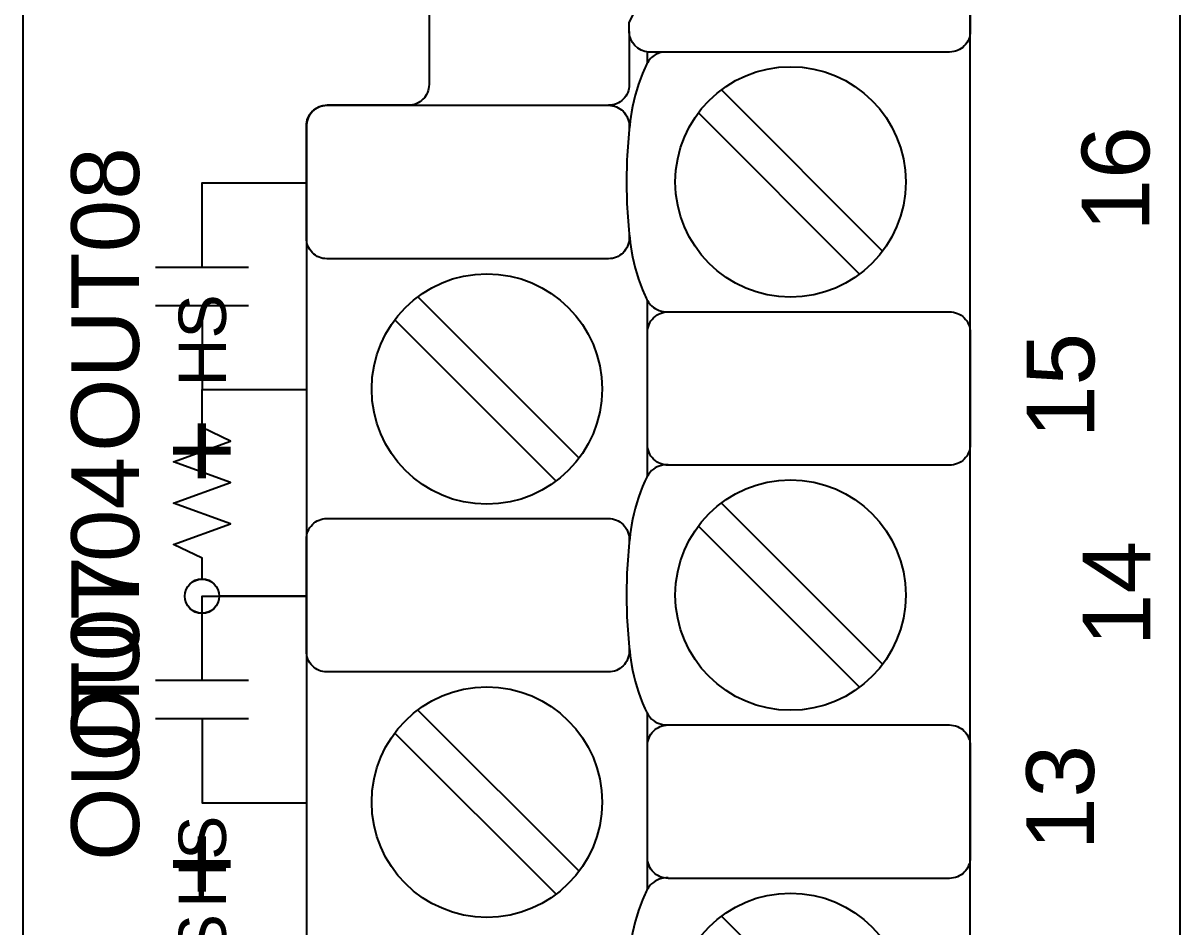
# Model space of a CAD drawing. Extents: x 1 to 47, y 1 to 34.6.
# Drawn here: x 35.169 to 36.849, y 7.618 to 8.93 of the extents above; entities that cross this region are included whole.
import ezdxf

# ---------------------------------------------------------------- set-up
doc = ezdxf.new("R2010")
doc.units = 0
doc.header["$MEASUREMENT"] = 0
for name, color, linetype in [('8_1__0__EMPTY_IO_BOARD_POS', 7, 'CONTINUOUS'), ('8_2__2___8__OPTOISOLATED_I', 7, 'CONTINUOUS'), ('8_3__7___8__OPTOISOLATED_I', 7, 'CONTINUOUS'), ('8_4__C___18__COMMON____6__', 7, 'CONTINUOUS'), ('8_5__D___18__COMMON____6__', 7, 'CONTINUOUS'), ('8_6__E___8__OPTOISOLATED_I', 7, 'CONTINUOUS'), ('8_7__4___18__COMMON____6__', 7, 'CONTINUOUS'), ('8_8__8___8__OPTOISOLATED_I', 7, 'CONTINUOUS'), ('9_0______DWG_', 7, 'CONTINUOUS')]:
    doc.layers.add(name, color=color, linetype=linetype)
doc.styles.add('ARIAL', font='arial.ttf')

msp = doc.modelspace()

# ---------------------------------------------------------------- linework, layer by layer
at = {"layer": '8_1__0__EMPTY_IO_BOARD_POS'}
msp.add_lwpolyline([(36.3965, 4.0875), (36.5145, 4.0875, 0.414213), (36.5445, 4.1175), (36.5445, 9.0993, 0.414214), (36.5145, 9.1293), (36.2015, 9.1293), (35.9567, 9.2202, 0.480048), (35.7585, 9.0752), (35.7585, 8.841, -0.414214), (35.7285, 8.811), (35.6104, 8.811, 0.414212), (35.5804, 8.781), (35.5803, 8.781), (35.5803, 3.7999, 0.414215), (35.6103, 3.7699), (35.9232, 3.77), (36.1679, 3.6791, 0.47859), (36.3665, 3.8241), (36.3665, 4.0575, -0.414214)], format="xyb", close=True, dxfattribs=at)
at = {"layer": '8_2__2___8__OPTOISOLATED_I'}
for points in [[(36.3965, 4.0875), (36.5145, 4.0875, 0.414213), (36.5445, 4.1175), (36.5445, 9.0993, 0.414214), (36.5145, 9.1293), (36.2015, 9.1293), (35.9567, 9.2202, 0.480048), (35.7585, 9.0752), (35.7585, 8.841, -0.414214), (35.7285, 8.811), (35.6104, 8.811, 0.414212), (35.5804, 8.781), (35.5803, 8.781), (35.5803, 3.7999, 0.414215), (35.6103, 3.7699), (35.9232, 3.77), (36.1679, 3.6791, 0.47859), (36.3665, 3.8241), (36.3665, 4.0575, -0.414214)], [(36.5444, 9.1026), (36.5446, 8.9183, -0.414214), (36.5146, 8.8883), (36.0775, 8.8883, -0.390527), (36.0491, 8.9183), (36.0491, 8.9305), (36.1389, 9.1164, -0.241514), (36.1588, 9.1293), (36.5146, 9.1293, -0.422157)], [(36.0757, 8.3183), (36.0757, 8.4811, -0.414214), (36.1057, 8.5111), (36.5145, 8.5111, -0.414214), (36.5445, 8.4811), (36.5445, 8.3183, -0.414214), (36.5145, 8.2883), (36.1057, 8.2883, -0.414214)], [(36.0757, 7.7183), (36.0757, 7.8811, -0.414214), (36.1057, 7.9111), (36.5145, 7.9111, -0.414214), (36.5445, 7.8811), (36.5445, 7.7183, -0.414214), (36.5145, 7.6883), (36.1057, 7.6883, -0.414214)]]:
    msp.add_lwpolyline(points, format="xyb", close=True, dxfattribs=at)
for points in [[(36.0491, 8.9183), (36.0493, 8.841, -0.414214), (36.0193, 8.811)], [(36.0973, 8.8883, 0.127742), (36.0818, 8.8805, 0.081668), (36.0717, 8.8649, 0.0591), (36.0523, 8.8012, 0.034646), (36.0453, 8.6997, 0.03436), (36.0523, 8.599, 0.0591), (36.0717, 8.5353, 0.081668), (36.0818, 8.5196, 0.191033), (36.1057, 8.5111)], [(36.0491, 8.626), (36.0491, 8.6181, -0.414214), (36.0191, 8.5881), (35.6103, 8.5881, -0.414214), (35.5803, 8.6181), (35.5803, 8.781, -0.414214), (35.6103, 8.811), (36.0191, 8.811, -0.414214), (36.0491, 8.781), (36.0491, 8.7742)], [(36.1057, 8.289, 0.191033), (36.0818, 8.2805, 0.081668), (36.0717, 8.2649, 0.0591), (36.0523, 8.2012, 0.034646), (36.0453, 8.0997, 0.03436), (36.0523, 7.999, 0.0591), (36.0717, 7.9352, 0.081668), (36.0818, 7.9196, 0.191033), (36.1057, 7.9111)], [(36.0491, 8.026), (36.0491, 8.0181, -0.414214), (36.0191, 7.9881), (35.6103, 7.9881, -0.414214), (35.5803, 8.0181), (35.5803, 8.181, -0.414214), (35.6103, 8.211), (36.0191, 8.211, -0.414214), (36.0491, 8.181), (36.0491, 8.1741)], [(36.1057, 7.689, 0.191033), (36.0818, 7.6805, 0.081668), (36.0717, 7.6649, 0.0591), (36.0523, 7.6012, 0.034646), (36.0453, 7.4996, 0.03436), (36.0523, 7.399, 0.0591), (36.0717, 7.3352, 0.081668), (36.0818, 7.3196, 0.191033), (36.1057, 7.3111)]]:
    msp.add_lwpolyline(points, format="xyb", dxfattribs=at)
for points in [[(36.0751, 8.8886), (36.0751, 8.8715)], [(36.1831, 8.8335), (36.4173, 8.5993)], [(36.1497, 8.8), (36.3839, 8.5659)], [(35.4288, 8.576), (35.4288, 8.6982), (35.58, 8.6982)], [(35.3613, 8.576), (35.4963, 8.576)], [(35.3613, 8.5203), (35.4963, 8.5203)], [(35.4288, 8.5203), (35.4288, 8.3982), (35.58, 8.3982)], [(35.7421, 8.5328), (35.9763, 8.2986)], [(36.0757, 8.2725), (36.0757, 8.5276)], [(35.7087, 8.4994), (35.9429, 8.2652)], [(36.1831, 8.2334), (36.4173, 7.9993)], [(36.1497, 8.2), (36.3839, 7.9659)], [(35.4288, 7.976), (35.4288, 8.0982), (35.58, 8.0982)], [(35.3613, 7.976), (35.4963, 7.976)], [(35.7421, 7.9328), (35.9763, 7.6986)], [(35.3613, 7.9203), (35.4963, 7.9203)], [(35.4288, 7.9203), (35.4288, 7.7982), (35.58, 7.7982)], [(36.0757, 7.6725), (36.0757, 7.9276)], [(35.7087, 7.8994), (35.9429, 7.6652)], [(36.1831, 7.6334), (36.4173, 7.3993)]]:
    msp.add_lwpolyline(points, dxfattribs=at)
for centre in [(36.2835, 8.6997), (35.8425, 8.399), (36.2835, 8.0997), (35.8425, 7.799), (36.2835, 7.4996)]:
    msp.add_circle(centre, 0.1673, dxfattribs=at)
at = {"layer": '8_3__7___8__OPTOISOLATED_I'}
for points in [[(36.3965, 4.0875), (36.5145, 4.0875, 0.414213), (36.5445, 4.1175), (36.5445, 9.0993, 0.414214), (36.5145, 9.1293), (36.2015, 9.1293), (35.9567, 9.2202, 0.480048), (35.7585, 9.0752), (35.7585, 8.841, -0.414214), (35.7285, 8.811), (35.6104, 8.811, 0.414212), (35.5804, 8.781), (35.5803, 8.781), (35.5803, 3.7999, 0.414215), (35.6103, 3.7699), (35.9232, 3.77), (36.1679, 3.6791, 0.47859), (36.3665, 3.8241), (36.3665, 4.0575, -0.414214)], [(36.5444, 9.1026), (36.5446, 8.9183, -0.414214), (36.5146, 8.8883), (36.0775, 8.8883, -0.390527), (36.0491, 8.9183), (36.0491, 8.9305), (36.1389, 9.1164, -0.241514), (36.1588, 9.1293), (36.5146, 9.1293, -0.422157)], [(36.0757, 8.3183), (36.0757, 8.4811, -0.414214), (36.1057, 8.5111), (36.5145, 8.5111, -0.414214), (36.5445, 8.4811), (36.5445, 8.3183, -0.414214), (36.5145, 8.2883), (36.1057, 8.2883, -0.414214)], [(36.0757, 7.7183), (36.0757, 7.8811, -0.414214), (36.1057, 7.9111), (36.5145, 7.9111, -0.414214), (36.5445, 7.8811), (36.5445, 7.7183, -0.414214), (36.5145, 7.6883), (36.1057, 7.6883, -0.414214)]]:
    msp.add_lwpolyline(points, format="xyb", close=True, dxfattribs=at)
for points in [[(36.0491, 8.9183), (36.0493, 8.841, -0.414214), (36.0193, 8.811)], [(36.0973, 8.8883, 0.127742), (36.0818, 8.8805, 0.081668), (36.0717, 8.8649, 0.0591), (36.0523, 8.8012, 0.034646), (36.0453, 8.6997, 0.03436), (36.0523, 8.599, 0.0591), (36.0717, 8.5353, 0.081668), (36.0818, 8.5196, 0.191033), (36.1057, 8.5111)], [(36.0491, 8.626), (36.0491, 8.6181, -0.414214), (36.0191, 8.5881), (35.6103, 8.5881, -0.414214), (35.5803, 8.6181), (35.5803, 8.781, -0.414214), (35.6103, 8.811), (36.0191, 8.811, -0.414214), (36.0491, 8.781), (36.0491, 8.7742)], [(36.1057, 8.289, 0.191033), (36.0818, 8.2805, 0.081668), (36.0717, 8.2649, 0.0591), (36.0523, 8.2012, 0.034646), (36.0453, 8.0997, 0.03436), (36.0523, 7.999, 0.0591), (36.0717, 7.9352, 0.081668), (36.0818, 7.9196, 0.191033), (36.1057, 7.9111)], [(36.0491, 8.026), (36.0491, 8.0181, -0.414214), (36.0191, 7.9881), (35.6103, 7.9881, -0.414214), (35.5803, 8.0181), (35.5803, 8.181, -0.414214), (35.6103, 8.211), (36.0191, 8.211, -0.414214), (36.0491, 8.181), (36.0491, 8.1741)], [(36.1057, 7.689, 0.191033), (36.0818, 7.6805, 0.081668), (36.0717, 7.6649, 0.0591), (36.0523, 7.6012, 0.034646), (36.0453, 7.4996, 0.03436), (36.0523, 7.399, 0.0591), (36.0717, 7.3352, 0.081668), (36.0818, 7.3196, 0.191033), (36.1057, 7.3111)]]:
    msp.add_lwpolyline(points, format="xyb", dxfattribs=at)
for points in [[(36.0751, 8.8886), (36.0751, 8.8715)], [(36.1831, 8.8335), (36.4173, 8.5993)], [(36.1497, 8.8), (36.3839, 8.5659)], [(35.4288, 8.576), (35.4288, 8.6982), (35.5799, 8.6982)], [(35.3613, 8.576), (35.4963, 8.576)], [(35.3613, 8.5203), (35.4963, 8.5203)], [(35.4288, 8.5203), (35.4288, 8.3982), (35.5799, 8.3982)], [(35.7421, 8.5328), (35.9763, 8.2986)], [(36.0757, 8.2725), (36.0757, 8.5276)], [(35.7087, 8.4994), (35.9429, 8.2652)], [(36.1831, 8.2334), (36.4173, 7.9993)], [(36.1497, 8.2), (36.3839, 7.9659)], [(35.4288, 7.976), (35.4288, 8.0982), (35.5799, 8.0982)], [(35.3613, 7.976), (35.4963, 7.976)], [(35.7421, 7.9328), (35.9763, 7.6986)], [(35.3613, 7.9203), (35.4963, 7.9203)], [(35.4288, 7.9203), (35.4288, 7.7982), (35.5799, 7.7982)], [(36.0757, 7.6725), (36.0757, 7.9276)], [(35.7087, 7.8994), (35.9429, 7.6652)], [(36.1831, 7.6334), (36.4173, 7.3993)]]:
    msp.add_lwpolyline(points, dxfattribs=at)
for centre in [(36.2835, 8.6997), (35.8425, 8.399), (36.2835, 8.0997), (35.8425, 7.799), (36.2835, 7.4996)]:
    msp.add_circle(centre, 0.1673, dxfattribs=at)
at = {"layer": '8_4__C___18__COMMON____6__'}
for points in [[(36.3965, 4.0875), (36.5145, 4.0875, 0.414213), (36.5445, 4.1175), (36.5445, 9.0993, 0.414214), (36.5145, 9.1293), (36.2015, 9.1293), (35.9567, 9.2202, 0.480048), (35.7585, 9.0752), (35.7585, 8.841, -0.414214), (35.7285, 8.811), (35.6104, 8.811, 0.414212), (35.5804, 8.781), (35.5803, 8.781), (35.5803, 3.7999, 0.414215), (35.6103, 3.7699), (35.9232, 3.77), (36.1679, 3.6791, 0.47859), (36.3665, 3.8241), (36.3665, 4.0575, -0.414214)], [(36.5444, 9.1026), (36.5446, 8.9183, -0.414214), (36.5146, 8.8883), (36.0775, 8.8883, -0.390527), (36.0491, 8.9183), (36.0491, 8.9305), (36.1389, 9.1164, -0.241514), (36.1588, 9.1293), (36.5146, 9.1293, -0.422157)], [(36.0757, 8.3183), (36.0757, 8.4811, -0.414214), (36.1057, 8.5111), (36.5145, 8.5111, -0.414214), (36.5445, 8.4811), (36.5445, 8.3183, -0.414214), (36.5145, 8.2883), (36.1057, 8.2883, -0.414214)], [(36.0757, 7.7183), (36.0757, 7.8811, -0.414214), (36.1057, 7.9111), (36.5145, 7.9111, -0.414214), (36.5445, 7.8811), (36.5445, 7.7183, -0.414214), (36.5145, 7.6883), (36.1057, 7.6883, -0.414214)]]:
    msp.add_lwpolyline(points, format="xyb", close=True, dxfattribs=at)
for points in [[(36.0491, 8.9183), (36.0493, 8.841, -0.414214), (36.0193, 8.811)], [(36.0973, 8.8883, 0.127742), (36.0818, 8.8805, 0.081668), (36.0717, 8.8649, 0.0591), (36.0523, 8.8012, 0.034646), (36.0453, 8.6997, 0.03436), (36.0523, 8.599, 0.0591), (36.0717, 8.5353, 0.081668), (36.0818, 8.5196, 0.191033), (36.1057, 8.5111)], [(36.0491, 8.626), (36.0491, 8.6181, -0.414214), (36.0191, 8.5881), (35.6103, 8.5881, -0.414214), (35.5803, 8.6181), (35.5803, 8.781, -0.414214), (35.6103, 8.811), (36.0191, 8.811, -0.414214), (36.0491, 8.781), (36.0491, 8.7742)], [(36.1057, 8.289, 0.191033), (36.0818, 8.2805, 0.081668), (36.0717, 8.2649, 0.0591), (36.0523, 8.2012, 0.034646), (36.0453, 8.0997, 0.03436), (36.0523, 7.999, 0.0591), (36.0717, 7.9352, 0.081668), (36.0818, 7.9196, 0.191033), (36.1057, 7.9111)], [(36.0491, 8.026), (36.0491, 8.0181, -0.414214), (36.0191, 7.9881), (35.6103, 7.9881, -0.414214), (35.5803, 8.0181), (35.5803, 8.181, -0.414214), (35.6103, 8.211), (36.0191, 8.211, -0.414214), (36.0491, 8.181), (36.0491, 8.1741)], [(36.1057, 7.689, 0.191033), (36.0818, 7.6805, 0.081668), (36.0717, 7.6649, 0.0591), (36.0523, 7.6012, 0.034646), (36.0453, 7.4996, 0.03436), (36.0523, 7.399, 0.0591), (36.0717, 7.3352, 0.081668), (36.0818, 7.3196, 0.191033), (36.1057, 7.3111)]]:
    msp.add_lwpolyline(points, format="xyb", dxfattribs=at)
for points in [[(36.0751, 8.8886), (36.0751, 8.8715)], [(36.1831, 8.8335), (36.4173, 8.5993)], [(36.1497, 8.8), (36.3839, 8.5659)], [(35.4288, 8.576), (35.4288, 8.6982), (35.5799, 8.6982)], [(35.3613, 8.576), (35.4963, 8.576)], [(35.3613, 8.5203), (35.4963, 8.5203)], [(35.4288, 8.5203), (35.4288, 8.3982), (35.5799, 8.3982)], [(35.7421, 8.5328), (35.9763, 8.2986)], [(36.0757, 8.2725), (36.0757, 8.5276)], [(35.7087, 8.4994), (35.9429, 8.2652)], [(36.1831, 8.2334), (36.4173, 7.9993)], [(36.1497, 8.2), (36.3839, 7.9659)], [(35.4288, 7.976), (35.4288, 8.0982), (35.5799, 8.0982)], [(35.3613, 7.976), (35.4963, 7.976)], [(35.7421, 7.9328), (35.9763, 7.6986)], [(35.3613, 7.9203), (35.4963, 7.9203)], [(35.4288, 7.9203), (35.4288, 7.7982), (35.5799, 7.7982)], [(36.0757, 7.6725), (36.0757, 7.9276)], [(35.7087, 7.8994), (35.9429, 7.6652)], [(36.1831, 7.6334), (36.4173, 7.3993)]]:
    msp.add_lwpolyline(points, dxfattribs=at)
for centre in [(36.2835, 8.6997), (35.8425, 8.399), (36.2835, 8.0997), (35.8425, 7.799), (36.2835, 7.4996)]:
    msp.add_circle(centre, 0.1673, dxfattribs=at)
at = {"layer": '8_5__D___18__COMMON____6__'}
for points in [[(36.3965, 4.0875), (36.5145, 4.0875, 0.414213), (36.5445, 4.1175), (36.5445, 9.0993, 0.414214), (36.5145, 9.1293), (36.2015, 9.1293), (35.9567, 9.2202, 0.480048), (35.7585, 9.0752), (35.7585, 8.841, -0.414214), (35.7285, 8.811), (35.6104, 8.811, 0.414212), (35.5804, 8.781), (35.5803, 8.781), (35.5803, 3.7999, 0.414215), (35.6103, 3.7699), (35.9232, 3.77), (36.1679, 3.6791, 0.47859), (36.3665, 3.8241), (36.3665, 4.0575, -0.414214)], [(36.5444, 9.1026), (36.5446, 8.9183, -0.414214), (36.5146, 8.8883), (36.0775, 8.8883, -0.390527), (36.0491, 8.9183), (36.0491, 8.9305), (36.1389, 9.1164, -0.241514), (36.1588, 9.1293), (36.5146, 9.1293, -0.422157)], [(36.0757, 8.3183), (36.0757, 8.4811, -0.414214), (36.1057, 8.5111), (36.5145, 8.5111, -0.414214), (36.5445, 8.4811), (36.5445, 8.3183, -0.414214), (36.5145, 8.2883), (36.1057, 8.2883, -0.414214)], [(36.0757, 7.7183), (36.0757, 7.8811, -0.414214), (36.1057, 7.9111), (36.5145, 7.9111, -0.414214), (36.5445, 7.8811), (36.5445, 7.7183, -0.414214), (36.5145, 7.6883), (36.1057, 7.6883, -0.414214)]]:
    msp.add_lwpolyline(points, format="xyb", close=True, dxfattribs=at)
for points in [[(36.0491, 8.9183), (36.0493, 8.841, -0.414214), (36.0193, 8.811)], [(36.0973, 8.8883, 0.127742), (36.0818, 8.8805, 0.081668), (36.0717, 8.8649, 0.0591), (36.0523, 8.8012, 0.034646), (36.0453, 8.6997, 0.03436), (36.0523, 8.599, 0.0591), (36.0717, 8.5353, 0.081668), (36.0818, 8.5196, 0.191033), (36.1057, 8.5111)], [(36.0491, 8.626), (36.0491, 8.6181, -0.414214), (36.0191, 8.5881), (35.6103, 8.5881, -0.414214), (35.5803, 8.6181), (35.5803, 8.781, -0.414214), (35.6103, 8.811), (36.0191, 8.811, -0.414214), (36.0491, 8.781), (36.0491, 8.7742)], [(36.1057, 8.289, 0.191033), (36.0818, 8.2805, 0.081668), (36.0717, 8.2649, 0.0591), (36.0523, 8.2012, 0.034646), (36.0453, 8.0997, 0.03436), (36.0523, 7.999, 0.0591), (36.0717, 7.9352, 0.081668), (36.0818, 7.9196, 0.191033), (36.1057, 7.9111)], [(36.0491, 8.026), (36.0491, 8.0181, -0.414214), (36.0191, 7.9881), (35.6103, 7.9881, -0.414214), (35.5803, 8.0181), (35.5803, 8.181, -0.414214), (35.6103, 8.211), (36.0191, 8.211, -0.414214), (36.0491, 8.181), (36.0491, 8.1741)], [(36.1057, 7.689, 0.191033), (36.0818, 7.6805, 0.081668), (36.0717, 7.6649, 0.0591), (36.0523, 7.6012, 0.034646), (36.0453, 7.4996, 0.03436), (36.0523, 7.399, 0.0591), (36.0717, 7.3352, 0.081668), (36.0818, 7.3196, 0.191033), (36.1057, 7.3111)]]:
    msp.add_lwpolyline(points, format="xyb", dxfattribs=at)
for points in [[(36.0751, 8.8886), (36.0751, 8.8715)], [(36.1831, 8.8335), (36.4173, 8.5993)], [(36.1497, 8.8), (36.3839, 8.5659)], [(35.4288, 8.576), (35.4288, 8.6982), (35.5799, 8.6982)], [(35.3613, 8.576), (35.4963, 8.576)], [(35.3613, 8.5203), (35.4963, 8.5203)], [(35.4288, 8.5203), (35.4288, 8.3982), (35.5799, 8.3982)], [(35.7421, 8.5328), (35.9763, 8.2986)], [(36.0757, 8.2725), (36.0757, 8.5276)], [(35.7087, 8.4994), (35.9429, 8.2652)], [(36.1831, 8.2334), (36.4173, 7.9993)], [(36.1497, 8.2), (36.3839, 7.9659)], [(35.4288, 7.976), (35.4288, 8.0982), (35.5799, 8.0982)], [(35.3613, 7.976), (35.4963, 7.976)], [(35.7421, 7.9328), (35.9763, 7.6986)], [(35.3613, 7.9203), (35.4963, 7.9203)], [(35.4288, 7.9203), (35.4288, 7.7982), (35.5799, 7.7982)], [(36.0757, 7.6725), (36.0757, 7.9276)], [(35.7087, 7.8994), (35.9429, 7.6652)], [(36.1831, 7.6334), (36.4173, 7.3993)]]:
    msp.add_lwpolyline(points, dxfattribs=at)
for centre in [(36.2835, 8.6997), (35.8425, 8.399), (36.2835, 8.0997), (35.8425, 7.799), (36.2835, 7.4996)]:
    msp.add_circle(centre, 0.1673, dxfattribs=at)
at = {"layer": '8_6__E___8__OPTOISOLATED_I'}
for points in [[(36.3965, 4.0875), (36.5145, 4.0875, 0.414213), (36.5445, 4.1175), (36.5445, 9.0993, 0.414214), (36.5145, 9.1293), (36.2015, 9.1293), (35.9567, 9.2202, 0.480048), (35.7585, 9.0752), (35.7585, 8.841, -0.414214), (35.7285, 8.811), (35.6104, 8.811, 0.414212), (35.5804, 8.781), (35.5803, 8.781), (35.5803, 3.7999, 0.414215), (35.6103, 3.7699), (35.9232, 3.77), (36.1679, 3.6791, 0.47859), (36.3665, 3.8241), (36.3665, 4.0575, -0.414214)], [(36.5444, 9.1026), (36.5446, 8.9183, -0.414214), (36.5146, 8.8883), (36.0775, 8.8883, -0.390527), (36.0491, 8.9183), (36.0491, 8.9305), (36.1389, 9.1164, -0.241514), (36.1588, 9.1293), (36.5146, 9.1293, -0.422157)], [(36.0757, 8.3183), (36.0757, 8.4811, -0.414214), (36.1057, 8.5111), (36.5145, 8.5111, -0.414214), (36.5445, 8.4811), (36.5445, 8.3183, -0.414214), (36.5145, 8.2883), (36.1057, 8.2883, -0.414214)], [(36.0757, 7.7183), (36.0757, 7.8811, -0.414214), (36.1057, 7.9111), (36.5145, 7.9111, -0.414214), (36.5445, 7.8811), (36.5445, 7.7183, -0.414214), (36.5145, 7.6883), (36.1057, 7.6883, -0.414214)]]:
    msp.add_lwpolyline(points, format="xyb", close=True, dxfattribs=at)
for points in [[(36.0491, 8.9183), (36.0493, 8.841, -0.414214), (36.0193, 8.811)], [(36.0973, 8.8883, 0.127742), (36.0818, 8.8805, 0.081668), (36.0717, 8.8649, 0.0591), (36.0523, 8.8012, 0.034646), (36.0453, 8.6997, 0.03436), (36.0523, 8.599, 0.0591), (36.0717, 8.5353, 0.081668), (36.0818, 8.5196, 0.191033), (36.1057, 8.5111)], [(36.0491, 8.626), (36.0491, 8.6181, -0.414214), (36.0191, 8.5881), (35.6103, 8.5881, -0.414214), (35.5803, 8.6181), (35.5803, 8.781, -0.414214), (35.6103, 8.811), (36.0191, 8.811, -0.414214), (36.0491, 8.781), (36.0491, 8.7742)], [(36.1057, 8.289, 0.191033), (36.0818, 8.2805, 0.081668), (36.0717, 8.2649, 0.0591), (36.0523, 8.2012, 0.034646), (36.0453, 8.0997, 0.03436), (36.0523, 7.999, 0.0591), (36.0717, 7.9352, 0.081668), (36.0818, 7.9196, 0.191033), (36.1057, 7.9111)], [(36.0491, 8.026), (36.0491, 8.0181, -0.414214), (36.0191, 7.9881), (35.6103, 7.9881, -0.414214), (35.5803, 8.0181), (35.5803, 8.181, -0.414214), (35.6103, 8.211), (36.0191, 8.211, -0.414214), (36.0491, 8.181), (36.0491, 8.1741)], [(36.1057, 7.689, 0.191033), (36.0818, 7.6805, 0.081668), (36.0717, 7.6649, 0.0591), (36.0523, 7.6012, 0.034646), (36.0453, 7.4996, 0.03436), (36.0523, 7.399, 0.0591), (36.0717, 7.3352, 0.081668), (36.0818, 7.3196, 0.191033), (36.1057, 7.3111)]]:
    msp.add_lwpolyline(points, format="xyb", dxfattribs=at)
for points in [[(36.0751, 8.8886), (36.0751, 8.8715)], [(36.1831, 8.8335), (36.4173, 8.5993)], [(36.1497, 8.8), (36.3839, 8.5659)], [(35.7421, 8.5328), (35.9763, 8.2986)], [(36.0757, 8.2725), (36.0757, 8.5276)], [(35.7087, 8.4994), (35.9429, 8.2652)], [(35.4288, 8.1231), (35.4288, 8.1531), (35.3876, 8.1731), (35.4701, 8.2031), (35.3876, 8.2331), (35.4701, 8.2631), (35.3876, 8.2931), (35.4701, 8.3231), (35.4288, 8.3431), (35.4288, 8.3981), (35.5799, 8.3981)], [(36.1831, 8.2334), (36.4173, 7.9993)], [(36.1497, 8.2), (36.3839, 7.9659)], [(35.5799, 8.0981), (35.4538, 8.0981)], [(35.4288, 7.9759), (35.4288, 8.0731)], [(35.3688, 7.9759), (35.4888, 7.9759)], [(35.7421, 7.9328), (35.9763, 7.6986)], [(35.3688, 7.9203), (35.4888, 7.9203)], [(35.4288, 7.9203), (35.4288, 7.7981), (35.5799, 7.7981)], [(36.0757, 7.6725), (36.0757, 7.9276)], [(35.7087, 7.8994), (35.9429, 7.6652)], [(36.1831, 7.6334), (36.4173, 7.3993)]]:
    msp.add_lwpolyline(points, dxfattribs=at)
for centre, radius in [((36.2835, 8.6997), 0.1673), ((35.8425, 8.399), 0.1673), ((36.2835, 8.0997), 0.1673), ((35.4288, 8.0981), 0.025), ((35.8425, 7.799), 0.1673), ((36.2835, 7.4996), 0.1673)]:
    msp.add_circle(centre, radius, dxfattribs=at)
at = {"layer": '8_7__4___18__COMMON____6__'}
for points in [[(36.3965, 4.0875), (36.5145, 4.0875, 0.414213), (36.5445, 4.1175), (36.5445, 9.0993, 0.414214), (36.5145, 9.1293), (36.2015, 9.1293), (35.9567, 9.2202, 0.480048), (35.7585, 9.0752), (35.7585, 8.841, -0.414214), (35.7285, 8.811), (35.6104, 8.811, 0.414212), (35.5804, 8.781), (35.5803, 8.781), (35.5803, 3.7999, 0.414215), (35.6103, 3.7699), (35.9232, 3.77), (36.1679, 3.6791, 0.47859), (36.3665, 3.8241), (36.3665, 4.0575, -0.414214)], [(36.5444, 9.1026), (36.5446, 8.9183, -0.414214), (36.5146, 8.8883), (36.0775, 8.8883, -0.390527), (36.0491, 8.9183), (36.0491, 8.9305), (36.1389, 9.1164, -0.241514), (36.1588, 9.1293), (36.5146, 9.1293, -0.422157)], [(36.0757, 8.3183), (36.0757, 8.4811, -0.414214), (36.1057, 8.5111), (36.5145, 8.5111, -0.414214), (36.5445, 8.4811), (36.5445, 8.3183, -0.414214), (36.5145, 8.2883), (36.1057, 8.2883, -0.414214)], [(36.0757, 7.7183), (36.0757, 7.8811, -0.414214), (36.1057, 7.9111), (36.5145, 7.9111, -0.414214), (36.5445, 7.8811), (36.5445, 7.7183, -0.414214), (36.5145, 7.6883), (36.1057, 7.6883, -0.414214)]]:
    msp.add_lwpolyline(points, format="xyb", close=True, dxfattribs=at)
for points in [[(36.0491, 8.9183), (36.0493, 8.841, -0.414214), (36.0193, 8.811)], [(36.0973, 8.8883, 0.127742), (36.0818, 8.8805, 0.081668), (36.0717, 8.8649, 0.0591), (36.0523, 8.8012, 0.034646), (36.0453, 8.6997, 0.03436), (36.0523, 8.599, 0.0591), (36.0717, 8.5353, 0.081668), (36.0818, 8.5196, 0.191033), (36.1057, 8.5111)], [(36.0491, 8.626), (36.0491, 8.6181, -0.414214), (36.0191, 8.5881), (35.6103, 8.5881, -0.414214), (35.5803, 8.6181), (35.5803, 8.781, -0.414214), (35.6103, 8.811), (36.0191, 8.811, -0.414214), (36.0491, 8.781), (36.0491, 8.7742)], [(36.1057, 8.289, 0.191033), (36.0818, 8.2805, 0.081668), (36.0717, 8.2649, 0.0591), (36.0523, 8.2012, 0.034646), (36.0453, 8.0997, 0.03436), (36.0523, 7.999, 0.0591), (36.0717, 7.9352, 0.081668), (36.0818, 7.9196, 0.191033), (36.1057, 7.9111)], [(36.0491, 8.026), (36.0491, 8.0181, -0.414214), (36.0191, 7.9881), (35.6103, 7.9881, -0.414214), (35.5803, 8.0181), (35.5803, 8.181, -0.414214), (35.6103, 8.211), (36.0191, 8.211, -0.414214), (36.0491, 8.181), (36.0491, 8.1741)], [(36.1057, 7.689, 0.191033), (36.0818, 7.6805, 0.081668), (36.0717, 7.6649, 0.0591), (36.0523, 7.6012, 0.034646), (36.0453, 7.4996, 0.03436), (36.0523, 7.399, 0.0591), (36.0717, 7.3352, 0.081668), (36.0818, 7.3196, 0.191033), (36.1057, 7.3111)]]:
    msp.add_lwpolyline(points, format="xyb", dxfattribs=at)
for points in [[(36.0751, 8.8886), (36.0751, 8.8715)], [(36.1831, 8.8335), (36.4173, 8.5993)], [(36.1497, 8.8), (36.3839, 8.5659)], [(35.4288, 8.576), (35.4288, 8.6982), (35.58, 8.6982)], [(35.3613, 8.576), (35.4963, 8.576)], [(35.3613, 8.5203), (35.4963, 8.5203)], [(35.4288, 8.5203), (35.4288, 8.3982), (35.58, 8.3982)], [(35.7421, 8.5328), (35.9763, 8.2986)], [(36.0757, 8.2725), (36.0757, 8.5276)], [(35.7087, 8.4994), (35.9429, 8.2652)], [(36.1831, 8.2334), (36.4173, 7.9993)], [(36.1497, 8.2), (36.3839, 7.9659)], [(35.4288, 7.976), (35.4288, 8.0982), (35.58, 8.0982)], [(35.3613, 7.976), (35.4963, 7.976)], [(35.7421, 7.9328), (35.9763, 7.6986)], [(35.3613, 7.9203), (35.4963, 7.9203)], [(35.4288, 7.9203), (35.4288, 7.7982), (35.58, 7.7982)], [(36.0757, 7.6725), (36.0757, 7.9276)], [(35.7087, 7.8994), (35.9429, 7.6652)], [(36.1831, 7.6334), (36.4173, 7.3993)]]:
    msp.add_lwpolyline(points, dxfattribs=at)
for centre in [(36.2835, 8.6997), (35.8425, 8.399), (36.2835, 8.0997), (35.8425, 7.799), (36.2835, 7.4996)]:
    msp.add_circle(centre, 0.1673, dxfattribs=at)
at = {"layer": '8_8__8___8__OPTOISOLATED_I'}
for points in [[(36.3965, 4.0875), (36.5145, 4.0875, 0.414213), (36.5445, 4.1175), (36.5445, 9.0993, 0.414214), (36.5145, 9.1293), (36.2015, 9.1293), (35.9567, 9.2202, 0.480048), (35.7585, 9.0752), (35.7585, 8.841, -0.414214), (35.7285, 8.811), (35.6104, 8.811, 0.414212), (35.5804, 8.781), (35.5803, 8.781), (35.5803, 3.7999, 0.414215), (35.6103, 3.7699), (35.9232, 3.77), (36.1679, 3.6791, 0.47859), (36.3665, 3.8241), (36.3665, 4.0575, -0.414214)], [(36.5444, 9.1026), (36.5446, 8.9183, -0.414214), (36.5146, 8.8883), (36.0775, 8.8883, -0.390527), (36.0491, 8.9183), (36.0491, 8.9305), (36.1389, 9.1164, -0.241514), (36.1588, 9.1293), (36.5146, 9.1293, -0.422157)], [(36.0757, 8.3183), (36.0757, 8.4811, -0.414214), (36.1057, 8.5111), (36.5145, 8.5111, -0.414214), (36.5445, 8.4811), (36.5445, 8.3183, -0.414214), (36.5145, 8.2883), (36.1057, 8.2883, -0.414214)], [(36.0757, 7.7183), (36.0757, 7.8811, -0.414214), (36.1057, 7.9111), (36.5145, 7.9111, -0.414214), (36.5445, 7.8811), (36.5445, 7.7183, -0.414214), (36.5145, 7.6883), (36.1057, 7.6883, -0.414214)]]:
    msp.add_lwpolyline(points, format="xyb", close=True, dxfattribs=at)
for points in [[(36.0491, 8.9183), (36.0493, 8.841, -0.414214), (36.0193, 8.811)], [(36.0973, 8.8883, 0.127742), (36.0818, 8.8805, 0.081668), (36.0717, 8.8649, 0.0591), (36.0523, 8.8012, 0.034646), (36.0453, 8.6997, 0.03436), (36.0523, 8.599, 0.0591), (36.0717, 8.5353, 0.081668), (36.0818, 8.5196, 0.191033), (36.1057, 8.5111)], [(36.0491, 8.626), (36.0491, 8.6181, -0.414214), (36.0191, 8.5881), (35.6103, 8.5881, -0.414214), (35.5803, 8.6181), (35.5803, 8.781, -0.414214), (35.6103, 8.811), (36.0191, 8.811, -0.414214), (36.0491, 8.781), (36.0491, 8.7742)], [(36.1057, 8.289, 0.191033), (36.0818, 8.2805, 0.081668), (36.0717, 8.2649, 0.0591), (36.0523, 8.2012, 0.034646), (36.0453, 8.0997, 0.03436), (36.0523, 7.999, 0.0591), (36.0717, 7.9352, 0.081668), (36.0818, 7.9196, 0.191033), (36.1057, 7.9111)], [(36.0491, 8.026), (36.0491, 8.0181, -0.414214), (36.0191, 7.9881), (35.6103, 7.9881, -0.414214), (35.5803, 8.0181), (35.5803, 8.181, -0.414214), (35.6103, 8.211), (36.0191, 8.211, -0.414214), (36.0491, 8.181), (36.0491, 8.1741)], [(36.1057, 7.689, 0.191033), (36.0818, 7.6805, 0.081668), (36.0717, 7.6649, 0.0591), (36.0523, 7.6012, 0.034646), (36.0453, 7.4996, 0.03436), (36.0523, 7.399, 0.0591), (36.0717, 7.3352, 0.081668), (36.0818, 7.3196, 0.191033), (36.1057, 7.3111)]]:
    msp.add_lwpolyline(points, format="xyb", dxfattribs=at)
for points in [[(36.0751, 8.8886), (36.0751, 8.8715)], [(36.1831, 8.8335), (36.4173, 8.5993)], [(36.1497, 8.8), (36.3839, 8.5659)], [(35.7421, 8.5328), (35.9763, 8.2986)], [(36.0757, 8.2725), (36.0757, 8.5276)], [(35.7087, 8.4994), (35.9429, 8.2652)], [(35.4288, 8.123), (35.4288, 8.1531), (35.3876, 8.1731), (35.4701, 8.2031), (35.3876, 8.2331), (35.4701, 8.2631), (35.3876, 8.2931), (35.4701, 8.3231), (35.4288, 8.3431), (35.4288, 8.3981), (35.5799, 8.3981)], [(36.1831, 8.2334), (36.4173, 7.9993)], [(36.1497, 8.2), (36.3839, 7.9659)], [(35.4537, 8.0981), (35.5799, 8.0981)], [(35.4288, 7.9759), (35.4288, 8.0733)], [(35.3688, 7.9759), (35.4888, 7.9759)], [(35.7421, 7.9328), (35.9763, 7.6986)], [(35.3688, 7.9203), (35.4888, 7.9203)], [(35.4288, 7.9203), (35.4288, 7.7981), (35.5799, 7.7981)], [(36.0757, 7.6725), (36.0757, 7.9276)], [(35.7087, 7.8994), (35.9429, 7.6652)], [(36.1831, 7.6334), (36.4173, 7.3993)]]:
    msp.add_lwpolyline(points, dxfattribs=at)
for centre, radius in [((36.2835, 8.6997), 0.1673), ((35.8425, 8.399), 0.1673), ((36.2835, 8.0997), 0.1673), ((35.4288, 8.0981), 0.0249), ((35.8425, 7.799), 0.1673), ((36.2835, 7.4996), 0.1673)]:
    msp.add_circle(centre, radius, dxfattribs=at)
at = {"layer": '9_0______DWG_'}
msp.add_lwpolyline([(35.169, 3.6192), (35.169, 20.2795, -0.468367), (35.229, 20.3295), (36.7989, 20.3295, -0.414132), (36.849, 20.2795), (36.849, 3.6192, -0.414214), (36.7989, 3.5692), (35.219, 3.5692, -0.414287)], format="xyb", close=True, dxfattribs=at)

# ---------------------------------------------------------------- texts
at = {"layer": '8_2__2___8__OPTOISOLATED_I', "style": 'ARIAL'}
for s, p in [('OUT08', (35.3372, 8.3075)), ('OUT07', (35.3372, 7.7137))]:
    msp.add_text(s, height=0.09833, rotation=90, dxfattribs=at).set_placement(p)
at = {"layer": '8_3__7___8__OPTOISOLATED_I', "style": 'ARIAL'}
for s, height, p in [('OUT08', 0.09833, (35.3372, 8.3075)), ('+', 0.118, (35.4856, 8.2612)), ('OUT07', 0.09833, (35.3372, 7.7136)), ('+', 0.118, (35.4856, 7.6612))]:
    msp.add_text(s, height=height, rotation=90, dxfattribs=at).set_placement(p)
at = {"layer": '8_4__C___18__COMMON____6__', "style": 'ARIAL'}
for s, height, p in [('OUT08', 0.09833, (35.3372, 8.3075)), ('OUT07', 0.09833, (35.3372, 7.7136)), ('HS', 0.06883, (35.4636, 7.5029))]:
    msp.add_text(s, height=height, rotation=90, dxfattribs=at).set_placement(p)
at = {"layer": '8_5__D___18__COMMON____6__', "style": 'ARIAL'}
for s, p in [('OUT08', (35.3372, 8.3075)), ('OUT07', (35.3372, 7.7136))]:
    msp.add_text(s, height=0.09833, rotation=90, dxfattribs=at).set_placement(p)
at = {"layer": '8_6__E___8__OPTOISOLATED_I', "style": 'ARIAL'}
for s, height, p in [('HS', 0.06883, (35.4636, 8.4028)), ('OUT04', 0.09833, (35.3372, 7.8577)), ('+', 0.118, (35.4856, 7.6611))]:
    msp.add_text(s, height=height, rotation=90, dxfattribs=at).set_placement(p)
at = {"layer": '8_7__4___18__COMMON____6__', "style": 'ARIAL'}
for s, p in [('OUT08', (35.3372, 8.3075)), ('OUT07', (35.3372, 7.7137))]:
    msp.add_text(s, height=0.09833, rotation=90, dxfattribs=at).set_placement(p)
at = {"layer": '8_8__8___8__OPTOISOLATED_I', "style": 'ARIAL'}
for s, height, p in [('OUT04', 0.09833, (35.3372, 7.8577)), ('HS', 0.06883, (35.4636, 7.6458))]:
    msp.add_text(s, height=height, rotation=90, dxfattribs=at).set_placement(p)
at = {"layer": '9_0______DWG_', "style": 'ARIAL'}
for s, p in [('16', (36.8047, 8.6277)), ('15', (36.7247, 8.3277)), ('14', (36.8063, 8.0255)), ('13', (36.7242, 7.7293))]:
    msp.add_text(s, height=0.09833, rotation=90, dxfattribs=at).set_placement(p)

doc.saveas('drawing.dxf')
